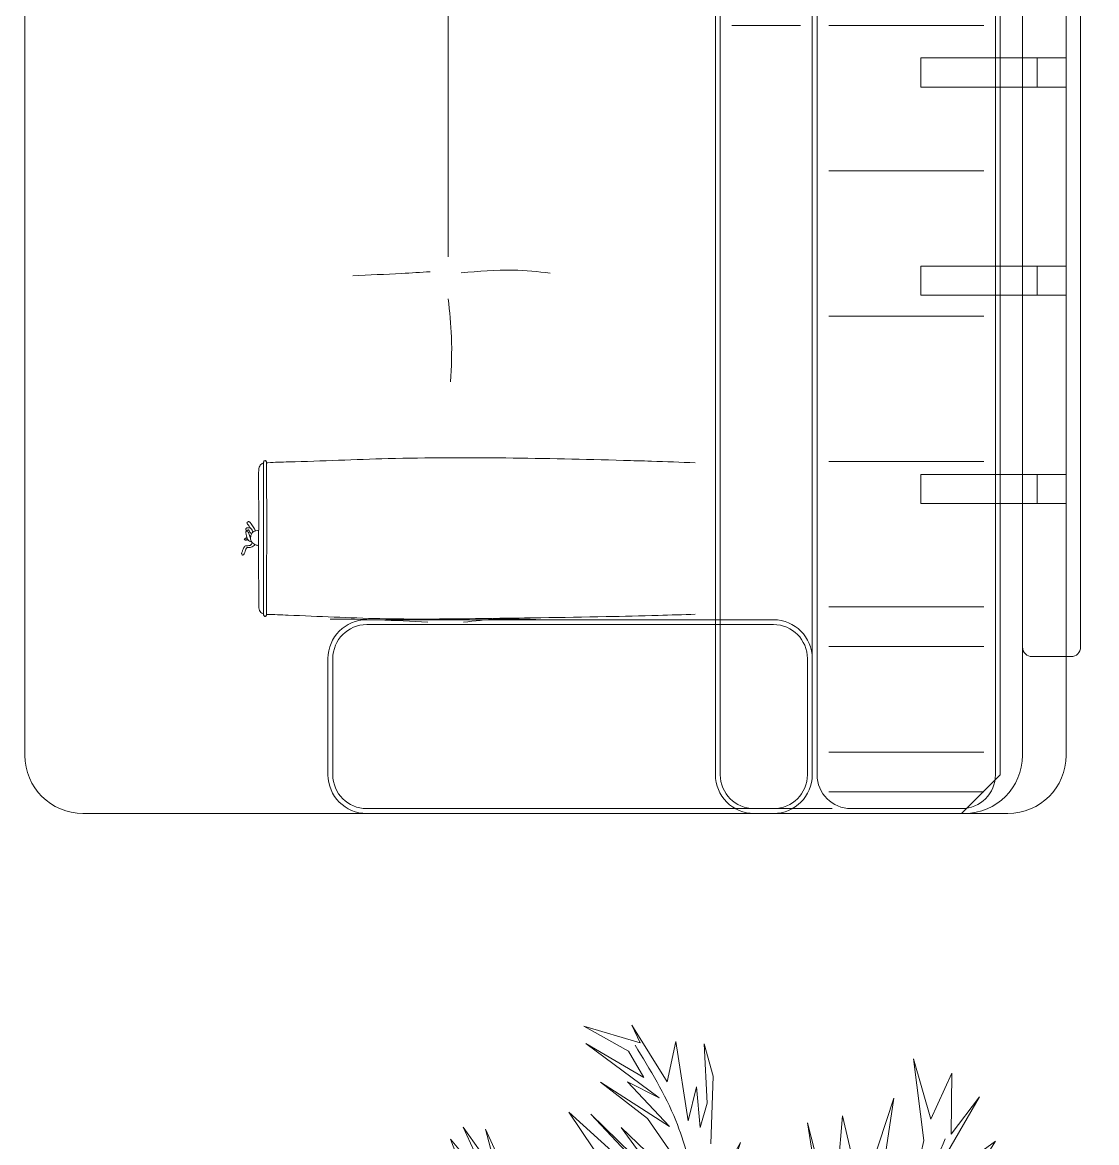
# Model space of a CAD drawing. Header units: centimetres. Extents: x 5488 to 20269, y -31398 to -19684.
# Drawn here: x 6797 to 6907.9, y -23209 to -23093.4 of the extents above; entities that cross this region are included whole.
import ezdxf

# ---------------------------------------------------------------- set-up
doc = ezdxf.new("R2010")
doc.units = ezdxf.units.CM
doc.linetypes.add('HIDDEN', pattern=[9.524999999999999, 6.35, -3.175])
for name, color, linetype, lineweight in [('xxx_Auto_FFE_UPHOLSTERY', 67, 'Continuous', 20), ('xxx_Auto_FFE_WOOD', 36, 'Continuous', 0), ('xxx_Auto_Kaplama_Ahşap Tarama', 16, 'Continuous', 5), ('xxx_Auto_Tefris_Tefris', 32, 'Continuous', 15)]:
    doc.layers.add(name, color=color, linetype=linetype, lineweight=lineweight)
doc.layers.add('xxx_Auto_LANDSCAPE', color=7, linetype='Continuous', lineweight=0, true_color=0x496639)

# ---------------------------------------------------------------- blocks, each defined once
blk = doc.blocks.new('lf01_sedir baza')
at = {"layer": 'xxx_Auto_FFE_WOOD'}
blk.add_lwpolyline([(3526.075064179525, 1344.286187823665), (3526.075064179525, 1126.286187823665, -0.4142135623730945), (3520.075064179525, 1120.286187823665), (3424.575064179525, 1120.286187823665, -0.4142135623730951), (3418.575064179525, 1126.286187823665), (3418.575064179525, 1244.286187823665, 0.4142135623730951), (3412.575064179525, 1250.286187823665), (3224.575064179525, 1250.286187823665, -0.4142135623730945), (3218.575064179525, 1256.286187823665), (3218.575064179525, 1265.286187823665)], format="xyb", dxfattribs=at)
blk.add_lwpolyline([(3522.575064179525, 1136.476712804353), (3526.575064179525, 1136.476712804353, 0.414213562373095), (3527.575064179525, 1137.476712804353), (3527.575064179521, 1333.286187824928, 0.414213562373095), (3526.575064179521, 1334.286187824928), (3522.575064179521, 1334.286187824928, 0.414213562373095), (3521.575064179521, 1333.286187824928), (3521.575064179525, 1137.476712804353, 0.414213562373095)], format="xyb", close=True, dxfattribs=at)
at = {"layer": 'xxx_Auto_FFE_WOOD', "linetype": 'HIDDEN', "ltscale": 5}
blk.add_lwpolyline([(3526.078526019247, 1334.286244849365), (3526.075064179525, 1136.476712804353)], dxfattribs=at)
for points in [[(3511.075064179521, 1195.286187824928), (3511.075064179521, 1198.286187824928), (3523.075064179521, 1198.286187824928), (3523.075064179521, 1195.286187824928)], [(3526.075064179521, 1195.286187824928), (3526.075064179521, 1198.286187824928), (3523.075064179521, 1198.286187824928), (3523.075064179521, 1195.286187824928)], [(3511.075064179521, 1173.786187824928), (3511.075064179521, 1176.786187824928), (3523.075064179521, 1176.786187824928), (3523.075064179521, 1173.786187824928)], [(3526.075064179521, 1173.786187824928), (3526.075064179521, 1176.786187824928), (3523.075064179521, 1176.786187824928), (3523.075064179521, 1173.786187824928)], [(3511.07506418393, 1152.286187813421), (3511.07506418393, 1155.286187813421), (3523.07506418393, 1155.286187813421), (3523.07506418393, 1152.286187813421)], [(3526.07506418393, 1152.286187813421), (3526.07506418393, 1155.286187813421), (3523.07506418393, 1155.286187813421), (3523.07506418393, 1152.286187813421)]]:
    blk.add_lwpolyline(points, close=True, dxfattribs=at)
blk = doc.blocks.new('mimder plan')
blk.add_line((43.70716543596973, -127.8974161573933), (43.70716543596973, -172.5333952603651))
for points in [[(-196, -10.5), (-196, -95, 0.4142135623730951), (-191, -100), (-5.99997067260756, -100, -0.4142135623730951), (2.932739243988181e-05, -106), (2.932739243988181e-05, -224.0000000000036, 0.4142135623731054), (6.00002932739244, -230.0000000000036), (97.00005865478215, -230.0000000000036, 0.4142135623730951), (103.0000586547822, -224.0000000000036), (103.0000586547822, -10.5, 0.4142135623730951), (97.00005865478215, -4.5), (-190, -4.5, 0.414213562373095)], [(100.2071654359697, -225.9999706726048, -0.4142135623729428), (96.70716543596973, -229.4999706726048), (85.29295187360003, -229.4999706726121, -0.414213562373095), (81.79295187360003, -225.9999706726121), (81.79295187360003, -78.41421356237333, -0.414213562373095), (85.2929518735964, -74.91421356237333), (96.70716543596973, -74.91421356236606, -0.4142135623732472), (100.2071654359697, -78.41421356236606)], [(80.79295187360003, -226), (80.79295187360003, -214, 0.414213562373095), (77.29295187360003, -210.5), (35.29295187360003, -210.5, 0.414213562373095), (31.79295187360003, -214), (31.79295187360003, -226, 0.414213562373095), (35.29295187360003, -229.5), (77.29295187360003, -229.5, 0.414213562373095)]]:
    blk.add_lwpolyline(points, format="xyb", close=True)
for points in [[(81.29295187360003, -226), (81.29295187360003, -78.41421356237333, -0.4142135623729902), (85.2929518735964, -74.41421356237333), (96.70716543596973, -74.41421356236606, -0.4142135623732038), (100.7071654359697, -78.41421356236606), (100.7071654359697, -225.9999706726048), (96.70716543596973, -229.9999706726048)], [(96.70716543596973, -229.9999706726048), (75.29295187360003, -229.9999706726121, -0.4142135623732038), (71.29295187360003, -225.9999706726121), (71.29295187360003, -82.46133972286043)], [(83.35646020049353, -229.4999706726085), (75.29295187360003, -229.4999706726121, -0.414213562373095), (71.79295187360003, -225.9999706726121), (71.79295187360003, -82.6150629442709)], [(81.29295187360003, -214, 0.414213562373095), (77.29295187360003, -210), (35.29295187360003, -210, 0.414213562373095), (31.29295187360003, -214), (31.29295187360003, -226, 0.414213562373095), (35.29295187360003, -230), (77.29295187360003, -230, 0.414213562373095), (81.29295187360003, -226)]]:
    blk.add_lwpolyline(points, format="xyb")
for points in [[(80.0858450923788, -148.6642135623733), (73.00005865475578, -148.6642135623733)], [(99.0000586547485, -148.6642135623661), (83.0000586547485, -148.6642135623661)], [(99.0000586547485, -163.6642135623661), (83.0000586547485, -163.6642135623661)], [(99.0000586547485, -178.6642135623661), (83.0000586547485, -178.6642135623661)], [(99.0000586547485, -193.6642135623661), (83.0000586547485, -193.6642135623661)], [(99.0000586547485, -208.6642135623661), (83.0000586547485, -208.6642135623661)], [(99.00005865045568, -212.7499413345504), (83.00005865045568, -212.7499413345504)], [(99.0000586547485, -223.6642135623661), (83.0000586547485, -223.6642135623661)], [(99.00005865045568, -227.7499413345504), (83.00005865045568, -227.7499413345504)]]:
    blk.add_lwpolyline(points)
for points in [[(41.84445807927295, -174.0743193661147), (38.90252178880655, -174.2424794597173), (33.85919428677698, -174.4947072025898)], [(45.04939721478695, -174.1922054575443), (50.41811483272068, -173.9061716700417), (54.23660978627049, -174.202187488012)], [(43.70716543596973, -176.8658959362001), (44.0433872694357, -180.817447377849), (43.95933656345915, -185.4416143988492)], [(24.63366121547188, -209.4040880424473), (24.45841164907506, -209.3139822345911), (24.18677465430846, -208.9130019408112), (24.13961230375753, -208.34294430519), (24.15101529953427, -207.5961804246581), (24.13200928556216, -205.436743960443), (24.14077175509919, -198.314414163222), (24.12160346026394, -196.1831576045697), (24.13200928556216, -194.7636571953481), (24.20353114825593, -194.254185167767), (24.30692422595712, -194.047178400433), (24.45841164907506, -193.8981535462917), (24.57233813585299, -193.8396499499177), (24.6380424941508, -193.82104980636), (24.64137093681893, -193.8239218726922)], [(24.95886885789696, -209.2638845986294), (24.96006375462639, -209.361133164577), (24.95568247594383, -209.4607891270862), (24.94201063999026, -209.519475915884), (24.90006639991225, -209.5957785525461), (24.8628707193584, -209.6295132036503), (24.79795784862836, -209.6503236047029), (24.75414541311875, -209.6437502288136), (24.7147142562917, -209.6196474226599), (24.6818549296604, -209.5670599020705), (24.64127458881012, -209.4855384820949), (24.6380424941508, -209.4520245403219), (24.63485611220131, -209.2638845986294), (24.63366121547188, -208.9763974396919), (24.63519321093372, -208.5519920377337), (24.63106963493374, -201.3282005645779), (24.63366121547188, -199.7627637307123), (24.6380424941508, -197.6494005326895), (24.63366121547188, -194.0756364924673), (24.63585185480952, -193.8871976202863), (24.6380424941508, -193.7973606701307), (24.64450147254138, -193.7303497262437), (24.6818549296604, -193.6439802733767), (24.75414541311875, -193.5826279092907), (24.83957955697588, -193.5826279092907), (24.90597648005678, -193.6372992929246), (24.93815753686977, -193.6943765830911), (24.95568247594383, -193.7513465254306), (24.95849927743075, -193.7902708886177), (24.95787311528511, -193.9485498560098), (24.96006375462639, -194.1720469468819), (24.96006375462639, -194.5335866002206), (24.97453972468975, -199.8163657490441), (24.96006375462639, -204.0496644711748), (24.95568247594383, -205.5145298926218), (24.96006375462639, -207.6980099131288), (24.95568247594383, -209.0357062838884), (24.95886885789696, -209.2638845986294)], [(69.21862792673528, -193.7901314377268), (64.68449223064272, -193.6287095718544), (61.78951977046927, -193.5465006495724), (37.49860267478834, -193.3652217129966), (27.25364335369341, -193.7009499540436), (25.07397594643589, -193.7820224507414), (24.95643862329052, -193.790420011137)], [(23.81748227808021, -200.8210992090062), (23.57748973957678, -200.4171657548577), (23.26412990033532, -199.9706496629005), (23.10596462195281, -199.8604932947565), (23.05087810899749, -199.8896368323003), (22.9491185916213, -199.9375577214087), (22.9488873706814, -199.9376280081233), (23.04946672090409, -200.206357232164), (23.38549514895385, -200.6600566322923), (23.5165981172122, -200.8509778594962), (23.55349159833531, -200.9461638969296)], [(23.26870709248215, -200.5079971544292), (23.08813841494157, -200.492891669026), (22.97703837920744, -200.5136388131905), (22.88396295369785, -200.5272590790992), (22.79861935369081, -200.6581561326602), (22.81571973754217, -200.7396401401529), (22.8669089863597, -200.7773544853408), (23.01047415574612, -200.7396401401529), (23.10325958593785, -200.7323548822897), (23.18701981565937, -200.8475727907025), (23.30735588120842, -201.0253488815433), (23.38478262978788, -201.0838684953014)], [(23.39049651748246, -201.953334901209), (23.18361557716162, -201.8937197610067), (23.00387288288221, -201.7122894470376), (22.89335950113491, -201.3849140372076), (22.82664498489794, -201.0475214050712), (22.82310840740138, -200.9168541516483), (22.86817643011636, -200.8394711598012), (22.91160090105586, -200.8154833585904), (23.01712234915431, -200.910102712558), (23.06320034563578, -200.9564557003432), (23.14521887312185, -201.1815859580165), (23.23794141238068, -201.4285908966849), (23.30667631138749, -201.5477953943155)], [(24.12769946261142, -200.7435995190208), (23.85100569559472, -200.812413510419), (23.64491757144606, -200.8837891570511), (23.43331289603702, -201.0899659339375), (23.31764777537137, -201.3968969583184), (23.29658896580258, -201.6688270634695), (23.35889454973403, -201.9012425790024), (23.52028958171832, -202.0912937699832), (23.7528368077019, -202.2354932971757), (23.98503790650102, -202.3124636064458), (24.1274491522363, -202.324637105412)], [(23.45984238249548, -202.0453212580796), (23.39301615781187, -202.1863970010454), (23.26507991742801, -202.3180067350077), (23.12160917855545, -202.3487999915124), (22.93581829881987, -202.3648065917623), (22.82696509964626, -202.3720263371215), (22.72455347515097, -202.4052104885632), (22.53050210191032, -202.6951183248748), (22.42768481678468, -202.9777934031445), (22.38067090300501, -203.1422030168906), (22.39582942775633, -203.2232207007874), (22.46697770457286, -203.3214115916926), (22.64044077131803, -203.1957217422932), (22.74885441980769, -202.9227405539459), (22.95676512993123, -202.5501542717466), (23.12160917855545, -202.5501542717466), (23.26631610954246, -202.5429208412315), (23.47630137898705, -202.4695717429277), (23.66489379588347, -202.341864608039), (23.71392509449106, -202.2164330253872)], [(22.93065742316139, -201.5237393794159), (22.82981172546897, -201.5722182301797), (22.75981506951393, -201.6114510492007), (22.69918376575697, -201.6578199868709), (22.65643279343385, -201.6941670771012), (22.72340931589679, -201.7435801231695), (22.77518548869739, -201.7782642739039), (22.85498729904975, -201.7663069567679), (22.93478910940212, -201.7543496396356), (23.01987473033842, -201.7380632736786)], [(23.33933993812934, -201.3245986990405), (23.30980738687322, -201.3515201895716), (23.21713773670308, -201.378993943581)], [(69.21868874192842, -209.4362423553794), (65.39077246662237, -209.5455847740195), (60.00193399416275, -209.6763379871518), (46.51658700211738, -209.8808627433173), (36.65606048799054, -209.884441999322), (27.18040762579585, -209.5229472222636), (24.95787311528511, -209.4443555589933)], [(41.59229645655614, -210.2635790910354), (36.54896895452657, -210.0113513481592), (31.505641452497, -209.9272713013597)], [(45.29073662471092, -210.2635790910354), (48.73263612923074, -209.9272713013597), (53.32746191655497, -210.0113513481592)]]:
    blk.add_spline(points, degree=3)
blk = doc.blocks.new('A$Caa46bac8')
blk.add_blockref('lf01_sedir baza', (-3524.317704866644, -1348.528828510785))
at = {"layer": 'xxx_Auto_FFE_UPHOLSTERY'}
blk.add_blockref('mimder plan', (-105.7426700145106, 1.757359312879998), dxfattribs=at)
blk = doc.blocks.new('palm_plan')
at = {"color": 0}
for p, q in [((-35.70663038191378, 74.410808784869), (-52.98413269116827, 98.95932998445187)), ((-52.98413269116827, 98.95932998445187), (-46.84102143616565, 87.45221034506449)), ((-23.80435169049179, 73.26009603593047), (-39.93002000458091, 97.80861854384602)), ((-39.93002000458091, 97.80861854384602), (-36.47451801908301, 80.54793908476495)), ((-46.84102143616565, 87.45221034506449), (-62.19879957367266, 94.74005339389805)), ((-62.19879957367266, 94.74005339389805), (-52.98413269116827, 84.00007471491426)), ((-52.98413269116827, 84.00007471491426), (-70.26163500042367, 86.68506938465998)), ((-70.26163500042367, 86.68506938465998), (-48.37679924991608, 79.78079812436044)), ((-48.37679924991608, 79.78079812436044), (-41.84974163691641, 74.79437926507035)), ((-36.85846437707914, 60.21869447573499), (-62.58274593166971, 77.09580345461472)), ((-62.58274593166971, 77.09580345461472), (-41.46579781833225, 57.53369980598927)), ((-41.46579781833225, 57.53369980598927), (-64.11852374542013, 62.13654818507712)), ((-64.11852374542013, 62.13654818507712), (-49.1446868870853, 53.69799369563771)), ((-30.97197845426399, 42.55089454534118), (-66.3673709151135, 52.43674513842598)), ((-66.3673709151135, 52.43674513842598), (-42.77044345435115, 48.2542706423128)), ((-89.17843678241297, 34.02727617967957), (-98.39132099787639, 35.56126110893274)), ((-98.39132099787639, 35.56126110893274), (-83.03651397210433, 29.4253200835883)), ((-72.28815159347505, 25.59035579795636), (-89.17843678241297, 34.02727617967957)), ((-48.48820070352849, 14.08546424939414), (-69.21719018832118, 33.26028306088665)), ((-69.21719018832118, 33.26028306088665), (-58.46882527028083, 18.68742034548632)), ((-80.73329291823848, 22.52238463111735), (-102.2300227543192, 28.65832696479538)), ((-102.2300227543192, 28.65832696479538), (-93.01713853885576, 21.75539151232442)), ((-77.6623315130837, 24.82336267916344), (-88.41069643112405, 28.65832696479538)), ((-88.41069643112405, 28.65832696479538), (-80.73329291823848, 22.52238463111735)), ((-83.03651397210433, 29.4253200835883), (-77.6623315130837, 24.82336267916344)), ((-106.068724510762, 19.45441346427924), (-116.8170868893912, 7.182530105256774)), ((-93.01713853885576, 21.75539151232442), (-111.4429044303706, 19.45441346427924)), ((-111.4429044303706, 19.45441346427924), (-106.068724510762, 19.45441346427924)), ((-116.8170868893912, 7.182530105256774), (-105.300984159474, 15.61945048697999)), ((-112.2106447816595, 5.648543867670924), (-89.9461771337019, 17.92042853502608)), ((-96.85584029529946, 16.38644229744023), (-112.2106447816595, 5.648543867670924)), ((-105.300984159474, 15.61945048697999), (-96.85584029529946, 16.38644229744023)), ((-81.50103326952649, 17.15343541623315), (-100.6945420517422, 4.881550748877999)), ((-89.9461771337019, 17.92042853502608), (-97.62358064658747, 11.78448620134805)), ((-97.62358064658747, 11.78448620134805), (-81.50103326952649, 17.15343541623315)), ((-100.6945420517422, 4.881550748877999), (-86.1074753772582, 12.55147932014097)), ((-65.3784884318784, 13.31847113060121), (-86.87521572854712, 4.881550748877999)), ((-86.1074753772582, 12.55147932014097), (-73.05588940535199, 14.85245736818706)), ((-73.82362975664091, 6.415536986463849), (-93.78487889014468, -1.254390276467348)), ((-86.87521572854712, 4.881550748877999), (-71.52041124218704, 7.949521915716105)), ((-93.78487889014468, -1.254390276467348), (-79.96555256694955, 3.347565819624833)), ((-80.73329291823848, 0.2795946527858177), (-96.85584029529946, -6.623339491351544)), ((-96.85584029529946, -6.623339491351544), (-73.82362975664091, -2.788376514053198)), ((-80.73329291823848, -29.633122588476), (-102.2300227543192, -29.633122588476)), ((-102.2300227543192, -29.633122588476), (-89.17843678241297, -31.93410063652209)), ((-89.17843678241297, -31.93410063652209), (-105.300984159474, -35.0020718033611)), ((-105.300984159474, -35.0020718033611), (-86.87521572854712, -35.0020718033611)), ((-86.87521572854712, -35.0020718033611), (-103.765503456897, -39.60402920778506)), ((-103.765503456897, -39.60402920778506), (-93.01713853885576, -40.3710210182453))]:
    blk.add_line(p, q, dxfattribs=at)
for points in [[(0, 0), (-12.02261125612313, 33.88791387395577), (-30.05653067971889, 66.91790549677808), (-46.37293167017106, 85.36322539199045)], [(-12.40440673237572, -3.555369632846123), (-63.07526737801254, 16.38644229744023), (-82.26877362081541, 19.45441346427924), (-106.068724510762, 17.92042853502608)]]:
    blk.add_spline(points, degree=3, dxfattribs=at)
blk = doc.blocks.new('A$C21533CF2')
at = {"layer": 'xxx_Auto_LANDSCAPE', "xscale": -0.364783083416274, "yscale": 0.364783083416274, "zscale": 0.3647830834162722, "rotation": 328.9633282841189}
blk.add_blockref('palm_plan', (59.41276612221554, 57.22750328806615), dxfattribs=at)

msp = doc.modelspace()

# ---------------------------------------------------------------- block references
at = {"layer": 'xxx_Auto_Tefris_Tefris'}
msp.add_blockref('A$Caa46bac8', (6902.980762209188, -22946.7808308223), dxfattribs=at)

# ---------------------------------------------------------------- next in the draw order: block references
at = {"layer": 'xxx_Auto_Tefris_Tefris', "linetype": 'ByBlock', "xscale": -1.017866091454594, "yscale": 1.017866091454594, "zscale": 1.017866091454596, "rotation": 263.6633441428334}
msp.add_blockref('A$C21533CF2', (6806.075331709808, -23291.17120680469), dxfattribs=at)

# ---------------------------------------------------------------- next in the draw order: hatches: boundary and pattern name
at = {"layer": 'xxx_Auto_Kaplama_Ahşap Tarama'}
h = msp.add_hatch(dxfattribs=at)
h.set_pattern_fill('AR-CONC', color=256, scale=0.5)
h.set_pattern_definition([(49.99999999999999, (809.5311465491541, -3617.590723406778), (91.092334498002, -7.969542769451543), [9.525, -104.775]), (355, (809.5311465491541, -3617.590723406778), (-17.62171071248467, 95.52842261951757), [7.62, -83.820292085]), (100.4514447, (817.1221500491538, -3618.25485015678), (73.47062354517664, 87.55887595609755), [8.095004399999997, -89.04512229999997]), (46.18420000000001, (809.5311465491541, -3592.190723406777), (135.539520446065, -21.02116396636357), [14.2875, -157.1625]), (96.63555760999994, (820.8260965491545, -3593.94247340678), (118.7020670257515, 123.7130622988608), [12.14251157, -133.56780408]), (351.1841511700001, (809.5311465491541, -3592.190723406777), (118.7020670324885, 123.7130622927663), [11.429983535, -125.72986596]), (21, (822.2311465491539, -3598.540723406779), (75.80719563456624, -51.1325990935438), [9.525, -104.775]), (326.0000000000001, (822.2311465491539, -3598.540723406779), (30.90101417382354, 92.09398306115963), [7.62, -83.82]), (71.45144499999999, (828.5484128491544, -3602.801773356779), (106.7082096393581, 40.96138444295262), [8.0950044, -89.04496879999999]), (37.50000000000001, (809.5311465491541, -3617.590723406778), (1.544301625295908, 42.27751943657655), [0, -82.804, 0, -85.09, 0, -84.1375]), (7.499999999999999, (809.5311465491541, -3617.590723406778), (33.40983125515287, 50.09028740905975), [0, -48.514, 0, -80.899, 0, -32.0675]), (327.5, (781.2101465491542, -3617.590723406778), (67.7952975834357, -2.864371996336722), [0, -31.75, 0, -99.06, 0, -131.445]), (317.5, (768.5101465491543, -3617.590723406778), (74.06459069300902, 12.71324551666651), [0, -41.275, 0, -65.786, 0, -93.345])])
edge = h.paths.add_edge_path()
edge.add_line((9312.934239034274, -27555.318573272), (9330.626290762004, -27555.318573272))
edge.add_arc((9330.626290762002, -27548.31857327201), 6.999999999996362, 270.0000000000148, 349.5592448212793)
edge.add_arc((-12655703.85192648, 2009176.563850346), 12827763.87852466, 350.8642093146535, 350.8644691225534)
edge.add_line((9346.745801669727, -27492.15741189267), (9332.44991226789, -27492.15744410318))
edge.add_line((9332.44991226789, -27492.15744410318), (9332.449455501846, -27061.10236461796))
edge.add_line((9332.449455501846, -27061.10236461796), (9346.746142236898, -27061.10234946853))
edge.add_arc((-12660642.42867646, -2064524.00734829), 12832765.90526256, 9.135530923292796, 9.135790639500211)
edge.add_arc((9330.626290762002, -27004.9390702985), 6.999999999999829, 10.44075517872073, 89.9999999999851)
edge.add_line((9330.626290762004, -26997.9390702985), (9312.934239034272, -26997.9390702985))
edge.add_arc((9312.934239034274, -27004.9390702985), 7, 90.0000000000149, 170.4864106854212)
edge.add_arc((10864.46380279621, -27276.62882178525), 1582.137683424508, 170.0694418627802, 189.93055813722)
edge.add_arc((9312.934239034275, -27548.318573272), 7.000000000000069, 189.5135893145788, 269.9999999999852)

doc.saveas('drawing.dxf')
